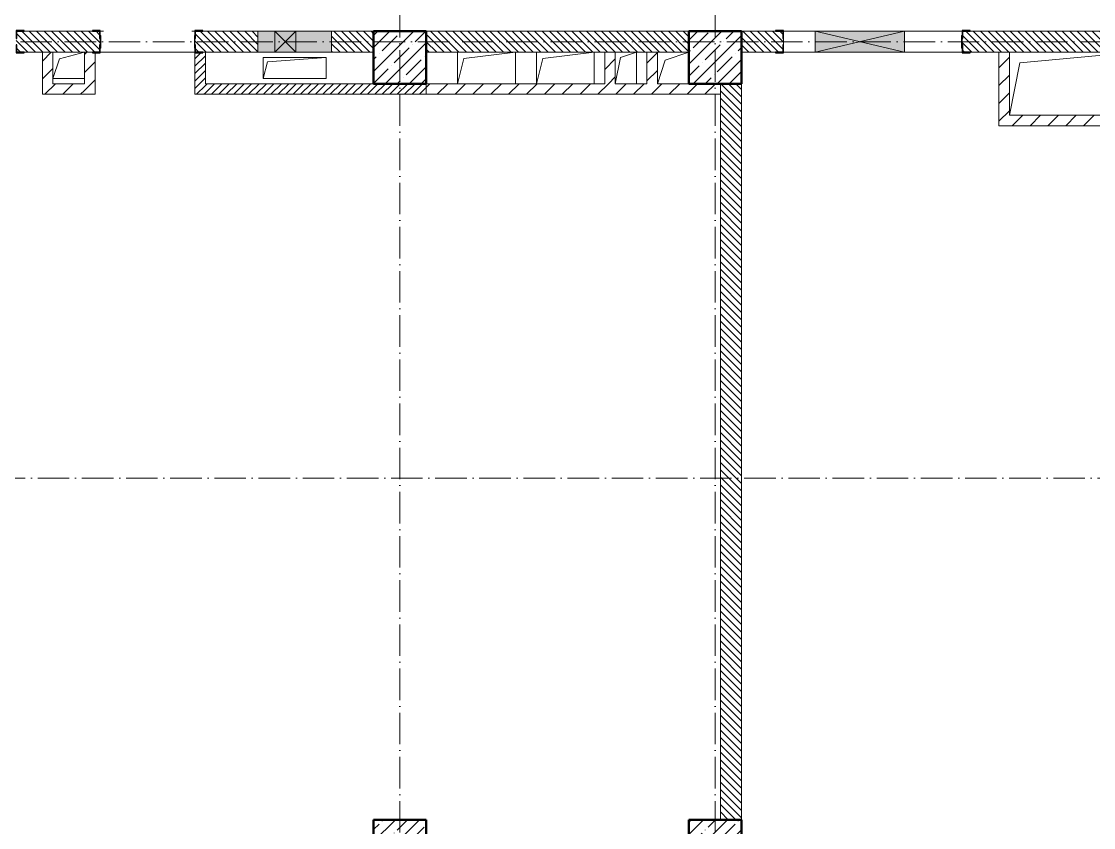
# Model space of a CAD drawing. Header units: millimetres. Extents: x -213536 to 1564669, y -45299 to 942238.
# Drawn here: x 198429 to 208629, y 457522 to 465190 of the extents above; entities that cross this region are included whole.
import ezdxf

# ---------------------------------------------------------------- set-up
doc = ezdxf.new("R2010")
doc.units = ezdxf.units.MM
doc.linetypes.add('50_200_ШТРИХ_1Т_ш5_п1_п1_', pattern=[700, 500, -100, 0, -100])
for name, color, linetype, lineweight in [('A-DETL-GENF-OTLN', 7, 'Continuous', 9), ('A-FLOR-____-OTLN', 7, 'Continuous', 9), ('A-GENM-____-MCUT', 7, 'Continuous', 25), ('A-GENM-____-OTLN', 7, 'Continuous', 9), ('A-GENM-____-OTLN-1', 7, 'Continuous', 25), ('A-GLAZ-____-OTLN', 7, 'Continuous', 9), ('A-WALL-____-MCUT-3', 7, 'Continuous', 9), ('A-WALL-____-PATT-1', 7, 'Continuous', 9), ('A-WALL-FNSH-MCUT-1', 7, 'Continuous', 9), ('I-WALL-____-OTLN', 7, 'Continuous', 9), ('S-COLS-____-MCUT', 7, 'Continuous', 50), ('S-COLS-____-OTLN', 7, 'Continuous', 9), ('S-GRID-____-OTLN-1', 7, '50_200_ШТРИХ_1Т_ш5_п1_п1_', 9)]:
    doc.layers.add(name, color=color, linetype=linetype, lineweight=lineweight)
pattern_1 = [(135, (142429.057, 459015.94), (-35.35534, -35.35534), [])]
pattern_2 = [(45, (142429.06, 459015.94), (-84.85281, 84.85281), [])]
pattern_3 = [(45, (142429.057, 459015.94), (-35.35534, 35.35534), [])]

# ---------------------------------------------------------------- blocks, each defined once
blk = doc.blocks.new('BSC_Колонна _Прямоугольная - 500х500-V57-АР1_План отверстий 3 этажа в осях 1-64_А-ГГ')
at = {"layer": 'S-COLS-____-OTLN'}
h = blk.add_hatch(dxfattribs=at)
h.set_pattern_fill('FP_94', color=256, style=0, pattern_type=2)
h.set_pattern_definition([(45, (-59600, 1668.96), (-114.04925, 114.04925), []), (45, (-59485.95, 1668.96), (-114.04925, 114.04925), [201.613, -40.323, 3.353, -36.97])])
h.paths.add_polyline_path([(-250, -250), (250, -250), (250, 250), (-250, 250)], flags=0)
at = {"layer": 'S-COLS-____-MCUT'}
for p, q in [((250, 250), (-250, 250)), ((-250, 250), (-250, -250)), ((250, -250), (250, 250)), ((-250, -250), (250, -250))]:
    blk.add_line(p, q, dxfattribs=at)
blk = doc.blocks.new('BSC_Колонна _Прямоугольная - 500х500-V59-АР1_План отверстий 3 этажа в осях 1-64_А-ГГ')
at = {"layer": 'S-COLS-____-OTLN'}
h = blk.add_hatch(dxfattribs=at)
h.set_pattern_fill('FP_96', color=256, style=0, pattern_type=2)
h.set_pattern_definition([(45, (-59600, -5831.04), (-114.04925, 114.04925), []), (45, (-59485.95, -5831.04), (-114.04925, 114.04925), [201.613, -40.323, 3.353, -36.97])])
h.paths.add_polyline_path([(-250, -250), (250, -250), (250, 250), (-250, 250)], flags=0)
at = {"layer": 'S-COLS-____-MCUT'}
for p, q in [((250, 250), (-250, 250)), ((-250, 250), (-250, -250)), ((250, -250), (250, 250)), ((-250, -250), (250, -250))]:
    blk.add_line(p, q, dxfattribs=at)
blk = doc.blocks.new('BSC_Колонна _Прямоугольная - 500х500-V110-АР1_План отверстий 3 этажа в осях 1-64_А-ГГ')
at = {"layer": 'S-COLS-____-OTLN'}
h = blk.add_hatch(dxfattribs=at)
h.set_pattern_fill('FP_133', color=256, style=0, pattern_type=2)
h.set_pattern_definition([(45, (-62600, 1668.96), (-114.04925, 114.04925), []), (45, (-62485.95, 1668.96), (-114.04925, 114.04925), [201.613, -40.323, 3.353, -36.97])])
h.paths.add_polyline_path([(-250, -250), (250, -250), (250, 250), (-250, 250), (-250, -177)], flags=0)
at = {"layer": 'S-COLS-____-MCUT'}
for p, q in [((250, 250), (-250, 250)), ((-250, 250), (-250, -250)), ((250, -250), (250, 250)), ((-250, -250), (250, -250))]:
    blk.add_line(p, q, dxfattribs=at)
blk = doc.blocks.new('BSC_Колонна _Прямоугольная - 500х500-V111-АР1_План отверстий 3 этажа в осях 1-64_А-ГГ')
at = {"layer": 'S-COLS-____-OTLN'}
h = blk.add_hatch(dxfattribs=at)
h.set_pattern_fill('FP_134', color=256, style=0, pattern_type=2)
h.set_pattern_definition([(45, (-62600, -5831.04), (-114.04925, 114.04925), []), (45, (-62485.95, -5831.04), (-114.04925, 114.04925), [201.613, -40.323, 3.353, -36.97])])
h.paths.add_polyline_path([(-250, -250), (250, -250), (250, 250), (-250, 250)], flags=0)
at = {"layer": 'S-COLS-____-MCUT'}
for p, q in [((250, 250), (-250, 250)), ((-250, 250), (-250, -250)), ((250, -250), (250, 250)), ((-250, -250), (250, -250))]:
    blk.add_line(p, q, dxfattribs=at)
blk = doc.blocks.new('154_Стойка_СКБ_Уголок - СМ-2480_200-28346303-АР1_План отверстий 3 этажа в осях 1-64_А-ГГ')
at = {"layer": 'A-GENM-____-MCUT'}
for p, q in [((125, 156), (125, 81)), ((200, 156), (125, 156)), ((131, 81), (131, 150)), ((131, 150), (200, 150)), ((200, 150), (200, 156)), ((125, 81), (131, 81)), ((131, 19), (125, 19)), ((125, 19), (125, -56)), ((131, -50), (131, 19)), ((125, -56), (200, -56)), ((200, -50), (131, -50)), ((200, -56), (200, -50))]:
    blk.add_line(p, q, dxfattribs=at)
blk = doc.blocks.new('Стойка_Влож_Полоса боковая - Полоса-28213942-АР1_План отверстий 3 этажа в осях 1-64_А-ГГ')
at = {"layer": 'A-GENM-____-OTLN'}
for p, q in [((-5, 60), (0, 60)), ((-5, -60), (-5, 60)), ((0, 31), (0, -31)), ((0, -60), (-5, -60))]:
    blk.add_line(p, q, dxfattribs=at)
blk = doc.blocks.new('Фахверк_СКБ_Уголок - 200_3960-28268576-АР1_План отверстий 3 этажа в осях 1-64_А-ГГ')
at = {"layer": 'A-GENM-____-MCUT'}
for p, q in [((200, 156), (125, 156)), ((125, 156), (125, 81)), ((131, 81), (131, 150)), ((131, 150), (200, 150)), ((200, 150), (200, 156)), ((125, 81), (131, 81)), ((131, 19), (125, 19)), ((125, 19), (125, -56)), ((131, -50), (131, 19)), ((125, -56), (200, -56)), ((200, -50), (131, -50)), ((200, -56), (200, -50))]:
    blk.add_line(p, q, dxfattribs=at)
blk = doc.blocks.new('AR_Отверстие Ниша - Лючок-36918090-АР1_План отверстий 3 этажа в осях 1-64_А-ГГ')
at = {"layer": 'A-GLAZ-____-OTLN'}
h = blk.add_hatch(color=256, dxfattribs=at)
h.paths.add_polyline_path([(287, 100), (190, 100), (190, -100), (350, -100), (350, 100)], flags=0)
h.paths.add_polyline_path([(-350, 100), (-350, -100), (-10, -100), (-10, 100)], flags=0)
for p, q in [((-10, 100), (-350, 100)), ((-350, 100), (-350, -100)), ((350, 100), (190, 100)), ((350, -100), (350, 100)), ((-350, -100), (-10, -100)), ((190, -100), (350, -100))]:
    blk.add_line(p, q, dxfattribs=at)
blk = doc.blocks.new('AR_Отверстие прямоугольное _в стене_ - AR_Отверстие прямоугольное _в стене__ВК-32401325-АР1_План отверстий 3 этажа в осях 1-64_А-ГГ')
at = {"layer": 'A-GLAZ-____-OTLN'}
blk.add_hatch(color=256, dxfattribs=at).paths.add_polyline_path([(100, 100), (-100, 100), (-100, -100), (100, -100), (100, 87)], flags=0)
at = {"layer": 'A-DETL-GENF-OTLN'}
for p, q in [((-100, -100), (-100, 100)), ((-100, 100), (100, 100)), ((100, 100), (-100, -100)), ((-100, 100), (100, -100)), ((100, 100), (-100, 100)), ((-100, 100), (-100, -100)), ((100, 100), (100, -100)), ((100, -100), (100, 100)), ((100, -100), (-100, -100)), ((-100, -100), (100, -100))]:
    blk.add_line(p, q, dxfattribs=at)
blk = doc.blocks.new('AR_Отверстие прямоугольное _в плите_ - AR_Отверстие прямоугольное _в плите_-30459197-АР1_План отверстий 3 этажа в осях 1-64_А-ГГ')
at = {"layer": 'A-GENM-____-OTLN'}
for p, q in [((300, 100), (-300, 100)), ((-300, 100), (-300, -100)), ((-300, -100), (-260, 60)), ((-260, 60), (300, 100)), ((300, -100), (300, 100)), ((-300, -100), (300, -100))]:
    blk.add_line(p, q, dxfattribs=at)
blk = doc.blocks.new('AR_Отверстие прямоугольное _в плите_ - AR_Отверстие прямоугольное _в плите_-V192-АР1_План отверстий 3 этажа в осях 1-64_А-ГГ')
at = {"layer": 'A-GENM-____-OTLN'}
for p, q in [((-50, 100), (100, 150)), ((100, -150), (100, 150)), ((-100, -150), (-50, 100))]:
    blk.add_line(p, q, dxfattribs=at)
blk = doc.blocks.new('AR_Отверстие прямоугольное _в плите_ - AR_Отверстие прямоугольное _в плите_-30459338-АР1_План отверстий 3 этажа в осях 1-64_А-ГГ')
at = {"layer": 'A-GENM-____-OTLN'}
for p, q in [((-75, 75), (150, 150)), ((-150, -150), (-75, 75))]:
    blk.add_line(p, q, dxfattribs=at)
blk = doc.blocks.new('AR_Отверстие прямоугольное _в плите_ - AR_Отверстие прямоугольное _в плите_-V197-АР1_План отверстий 3 этажа в осях 1-64_А-ГГ')
at = {"layer": 'A-GENM-____-OTLN'}
for p, q in [((-88, 63), (150, 125)), ((-150, -125), (-88, 63)), ((-150, -125), (150, -125))]:
    blk.add_line(p, q, dxfattribs=at)
blk = doc.blocks.new('AR_Отверстие прямоугольное _в плите_ - AR_Отверстие прямоугольное _в плите_-30552596-АР1_План отверстий 3 этажа в осях 1-64_А-ГГ')
at = {"layer": 'A-GENM-____-OTLN'}
for p, q in [((-275, 150), (-275, -150)), ((-215, 90), (275, 150)), ((275, -150), (275, 150)), ((-275, -150), (-215, 90))]:
    blk.add_line(p, q, dxfattribs=at)
blk = doc.blocks.new('AR_Отверстие прямоугольное _в плите_ - AR_Отверстие прямоугольное _в плите_-V205-АР1_План отверстий 3 этажа в осях 1-64_А-ГГ')
at = {"layer": 'A-GENM-____-OTLN'}
for p, q in [((-500, 200), (600, 300)), ((600, -300), (600, 300)), ((-600, -300), (-500, 200))]:
    blk.add_line(p, q, dxfattribs=at)
blk = doc.blocks.new('AR_Отверстие прямоугольное _в стене_ - AR_Отверстие прямоугольное _в стене__ОВ-36927705-АР1_План отверстий 3 этажа в осях 1-64_А-ГГ')
at = {"layer": 'A-GLAZ-____-OTLN'}
blk.add_hatch(color=256, dxfattribs=at).paths.add_polyline_path([(-425, 100), (-425, -100), (425, -100), (425, 100)], flags=0)
at = {"layer": 'A-DETL-GENF-OTLN'}
for p, q in [((-425, -100), (-425, 100)), ((-425, 100), (425, 100)), ((425, 100), (-425, -100)), ((-425, 100), (425, -100)), ((425, 100), (-425, 100)), ((-425, 100), (-425, -100)), ((425, 100), (425, -100)), ((425, -100), (425, 100)), ((425, -100), (-425, -100)), ((-425, -100), (425, -100))]:
    blk.add_line(p, q, dxfattribs=at)

msp = doc.modelspace()

# ---------------------------------------------------------------- hatches: boundary and pattern name
at = {"layer": 'A-WALL-____-PATT-1'}
h = msp.add_hatch(dxfattribs=at)
h.set_pattern_fill('FP_6', color=256, style=0, pattern_type=2)
h.set_pattern_definition(pattern_1)
h.paths.add_polyline_path([(201779.1, 464897), (201779.1, 465097), (201379.1, 465097), (201379.1, 464897)], flags=0)
h.paths.add_polyline_path([(198454.1, 464897), (199173.1, 464897), (199173.1, 464966), (199179.1, 464966), (199179.1, 465028), (199173.1, 465028), (199173.1, 465097), (198385.1, 465097), (198385.1, 465028), (198379.1, 465028), (198379.1, 464966), (198385.1, 464966), (198385.1, 464897)], flags=0)
h.paths.add_polyline_path([(200679.1, 464897), (200679.1, 465097), (200085.1, 465097), (200085.1, 465028), (200079.1, 465028), (200079.1, 464966), (200085.1, 464966), (200085.1, 464897), (200154.1, 464897)], flags=0)
h.paths.add_polyline_path([(196673.1, 464897), (196673.1, 464966), (196679.1, 464966), (196679.1, 465028), (196673.1, 465028), (196673.1, 465097), (196279.1, 465097), (196279.1, 464897), (196604.1, 464897)], flags=0)
h = msp.add_hatch(dxfattribs=at)
h.set_pattern_fill('FP_6', color=256, style=0, pattern_type=2)
h.set_pattern_definition(pattern_1)
h.paths.add_polyline_path([(204779.1, 464897), (204779.1, 465097), (202279.1, 465097), (202279.1, 464897), (204276.6, 464897)], flags=0)
h = msp.add_hatch(dxfattribs=at)
h.set_pattern_fill('FP_6', color=256, style=0, pattern_type=2)
h.set_pattern_definition(pattern_1)
h.paths.add_polyline_path([(210679.1, 464897), (210779.1, 464897), (210779.1, 465097), (210679.1, 465097), (210679.1, 464902.9)], flags=0)
h.paths.add_polyline_path([(210179.1, 464897), (210179.1, 465097), (207385.1, 465096.6), (207385.1, 465028), (207379.1, 465028), (207379.1, 464966), (207385.1, 464966), (207385.1, 464897), (209579, 464897)], flags=0)
h.paths.add_polyline_path([(205604.1, 464897), (205673.1, 464897), (205673.1, 464966), (205679.1, 464966), (205679.1, 465028), (205673.1, 465028), (205673.1, 465097), (205279.1, 465097), (205279.1, 464897)], flags=0)
h = msp.add_hatch(dxfattribs=at)
h.set_pattern_fill('FP_4', color=256, style=0, pattern_type=2)
h.set_pattern_definition(pattern_2)
h.paths.add_polyline_path([(198729.1, 464597), (198729.1, 464897), (198629.1, 464897), (198629.1, 464597)], flags=0)
h = msp.add_hatch(dxfattribs=at)
h.set_pattern_fill('FP_4', color=256, style=0, pattern_type=2)
h.set_pattern_definition(pattern_2)
h.paths.add_polyline_path([(199129.1, 464497), (199129.1, 464891), (199104.1, 464891), (199104.1, 464897), (199029.1, 464897), (199029.1, 464497)], flags=0)
h = msp.add_hatch(dxfattribs=at)
h.set_pattern_fill('FP_5', color=256, style=0, pattern_type=2)
h.set_pattern_definition(pattern_3)
h.paths.add_polyline_path([(200179.1, 464497), (200179.1, 464897), (200154.1, 464897), (200154.1, 464891), (200079.1, 464891), (200079.1, 464497)], flags=0)
h = msp.add_hatch(dxfattribs=at)
h.set_pattern_fill('FP_4', color=256, style=0, pattern_type=2)
h.set_pattern_definition(pattern_2)
h.paths.add_polyline_path([(204079.1, 464597), (204079.1, 464897), (203979.1, 464897), (203979.1, 464597)], flags=0)
h = msp.add_hatch(dxfattribs=at)
h.set_pattern_fill('FP_4', color=256, style=0, pattern_type=2)
h.set_pattern_definition(pattern_2)
h.paths.add_polyline_path([(204479.1, 464597), (204479.1, 464897), (204379.1, 464897), (204379.1, 464597)], flags=0)
h = msp.add_hatch(dxfattribs=at)
h.set_pattern_fill('FP_4', color=256, style=0, pattern_type=2)
h.set_pattern_definition(pattern_2)
h.paths.add_polyline_path([(207829.1, 464197), (207829.1, 464897), (207729.1, 464897), (207729.1, 464197)], flags=0)
h = msp.add_hatch(dxfattribs=at)
h.set_pattern_fill('FP_4', color=256, style=0, pattern_type=2)
h.set_pattern_definition(pattern_2)
h.paths.add_polyline_path([(199029.1, 464497), (199029.1, 464597), (198629.1, 464597), (198629.1, 464497), (198974.2, 464497)], flags=0)
h = msp.add_hatch(dxfattribs=at)
h.set_pattern_fill('FP_5', color=256, style=0, pattern_type=2)
h.set_pattern_definition(pattern_3)
h.paths.add_polyline_path([(200179.1, 464497), (202279.1, 464497), (202279.1, 464597), (200179.1, 464597)], flags=0)
h = msp.add_hatch(dxfattribs=at)
h.set_pattern_fill('FP_4', color=256, style=0, pattern_type=2)
h.set_pattern_definition(pattern_2)
h.paths.add_polyline_path([(205079.1, 464497), (205079.1, 464597), (202279.1, 464597), (202279.1, 464497), (204276.6, 464497)], flags=0)
h = msp.add_hatch(dxfattribs=at)
h.set_pattern_fill('FP_6', color=256, style=0, pattern_type=2)
h.set_pattern_definition(pattern_1)
h.paths.add_polyline_path([(205279.1, 457597), (205279.1, 464597), (205079.1, 464597), (205079.1, 457597), (205160.4, 457597)], flags=0)
h = msp.add_hatch(dxfattribs=at)
h.set_pattern_fill('FP_4', color=256, style=0, pattern_type=2)
h.set_pattern_definition(pattern_2)
h.paths.add_polyline_path([(207829.1, 464197), (209279.1, 464197), (209279.1, 464200), (209326.1, 464200), (209326.1, 464294), (209279.1, 464294), (209279.1, 464297), (207829.1, 464297), (207829.1, 464200)], flags=0)
h.paths.add_polyline_path([(211279.1, 464197), (211279.1, 464297), (209779.1, 464297), (209779.1, 464197)], flags=0)

# ---------------------------------------------------------------- linework, layer by layer
at = {"layer": 'A-FLOR-____-OTLN'}
for p, q in [((200729.1, 464847), (201329.1, 464847)), ((200729.1, 464647), (200729.1, 464847)), ((201329.1, 464847), (201329.1, 464647)), ((202579.1, 464597), (202579.1, 464897)), ((203129.1, 464897), (203129.1, 464597)), ((203329.1, 464597), (203329.1, 464897)), ((203879.1, 464897), (203879.1, 464597)), ((204279.1, 464897), (204279.1, 464597)), ((199029.1, 464647), (198729.1, 464647)), ((201329.1, 464647), (200729.1, 464647))]:
    msp.add_line(p, q, dxfattribs=at)
at = {"layer": 'A-WALL-____-MCUT-3'}
for p, q in [((199104.1, 465097), (198454.1, 465097)), ((200679.1, 465097), (200154.1, 465097)), ((201779.1, 465097), (201379.1, 465097)), ((204779.1, 465097), (202279.1, 465097)), ((205604.1, 465097), (205279.1, 465097)), ((205679.1, 464966), (205679.1, 465028)), ((210179.1, 465097), (207454.1, 465097)), ((198454.1, 464897), (199104.1, 464897)), ((200154.1, 464897), (200679.1, 464897)), ((201379.1, 464897), (201779.1, 464897)), ((202279.1, 464897), (204779.1, 464897)), ((205279.1, 464897), (205604.1, 464897)), ((207454.1, 464897), (210179.1, 464897)), ((205079.1, 464597), (205079.1, 457597)), ((205279.1, 457597), (205279.1, 464597))]:
    msp.add_line(p, q, dxfattribs=at)
at = {"layer": 'A-WALL-FNSH-MCUT-1'}
for p, q in [((198629.1, 464897), (198629.1, 464497)), ((198729.1, 464597), (198729.1, 464897)), ((199029.1, 464897), (199029.1, 464597)), ((199129.1, 464497), (199129.1, 464891)), ((200079.1, 464891), (200079.1, 464497)), ((200179.1, 464597), (200179.1, 464897)), ((203979.1, 464897), (203979.1, 464597)), ((204079.1, 464597), (204079.1, 464897)), ((204379.1, 464897), (204379.1, 464597)), ((204479.1, 464597), (204479.1, 464897)), ((207729.1, 464897), (207729.1, 464197)), ((207829.1, 464297), (207829.1, 464897)), ((199029.1, 464597), (198729.1, 464597)), ((201779.1, 464597), (200179.1, 464597)), ((202279.1, 464497), (202279.1, 464597)), ((203979.1, 464597), (202279.1, 464597)), ((204379.1, 464597), (204079.1, 464597)), ((204779.1, 464597), (204479.1, 464597)), ((198629.1, 464497), (199129.1, 464497)), ((200079.1, 464497), (205079.1, 464497)), ((209279.1, 464297), (207829.1, 464297)), ((207729.1, 464197), (209279.1, 464197))]:
    msp.add_line(p, q, dxfattribs=at)
at = {"layer": 'I-WALL-____-OTLN'}
for p, q in [((199179.1, 465097), (199209.1, 465097)), ((200049.1, 465097), (200079.1, 465097)), ((205679.1, 465097), (205979.1, 465097)), ((206829.1, 465097), (207379.1, 465097)), ((200079.1, 464897), (199179.1, 464897)), ((205979.1, 464897), (205679.1, 464897)), ((207379.1, 464897), (206829.1, 464897))]:
    msp.add_line(p, q, dxfattribs=at)
at = {"layer": 'S-GRID-____-OTLN-1', "color": 251, "ltscale": 0.6, "true_color": 0x636466}
for p, q in [((202029.1, 454533.3), (202029.1, 469166.5)), ((205029.1, 454533.3), (205029.1, 469166.5)), ((232747.8, 464997), (137760.3, 464997)), ((246355.5, 460847), (137760.3, 460847))]:
    msp.add_line(p, q, dxfattribs=at)

# ---------------------------------------------------------------- block references
at = {"layer": 'A-GENM-____-OTLN', "rotation": 180}
msp.add_blockref('Стойка_Влож_Полоса боковая - Полоса-28213942-АР1_План отверстий 3 этажа в осях 1-64_А-ГГ', (199179.1, 464997), dxfattribs=at)
at = {"layer": 'A-GENM-____-OTLN'}
for name, p in [('Стойка_Влож_Полоса боковая - Полоса-28213942-АР1_План отверстий 3 этажа в осях 1-64_А-ГГ', (200079.1, 464997)), ('Стойка_Влож_Полоса боковая - Полоса-28213942-АР1_План отверстий 3 этажа в осях 1-64_А-ГГ', (207379.1, 464997)), ('AR_Отверстие прямоугольное _в плите_ - AR_Отверстие прямоугольное _в плите_-V197-АР1_План отверстий 3 этажа в осях 1-64_А-ГГ', (198879.1, 464772)), ('AR_Отверстие прямоугольное _в плите_ - AR_Отверстие прямоугольное _в плите_-30459197-АР1_План отверстий 3 этажа в осях 1-64_А-ГГ', (201029.1, 464747)), ('AR_Отверстие прямоугольное _в плите_ - AR_Отверстие прямоугольное _в плите_-30552596-АР1_План отверстий 3 этажа в осях 1-64_А-ГГ', (202854.1, 464747)), ('AR_Отверстие прямоугольное _в плите_ - AR_Отверстие прямоугольное _в плите_-30552596-АР1_План отверстий 3 этажа в осях 1-64_А-ГГ', (203604.1, 464747)), ('AR_Отверстие прямоугольное _в плите_ - AR_Отверстие прямоугольное _в плите_-V192-АР1_План отверстий 3 этажа в осях 1-64_А-ГГ', (204179.1, 464747)), ('AR_Отверстие прямоугольное _в плите_ - AR_Отверстие прямоугольное _в плите_-30459338-АР1_План отверстий 3 этажа в осях 1-64_А-ГГ', (204629.1, 464747)), ('AR_Отверстие прямоугольное _в плите_ - AR_Отверстие прямоугольное _в плите_-V205-АР1_План отверстий 3 этажа в осях 1-64_А-ГГ', (208429.1, 464597))]:
    msp.add_blockref(name, p, dxfattribs=at)
at = {"layer": 'A-GENM-____-OTLN-1'}
for p in [(198254.1, 464947), (199954.1, 464947), (207254.1, 464947)]:
    msp.add_blockref('154_Стойка_СКБ_Уголок - СМ-2480_200-28346303-АР1_План отверстий 3 этажа в осях 1-64_А-ГГ', p, dxfattribs=at)
at = {"layer": 'A-GENM-____-OTLN-1', "rotation": 180}
for name, p in [('154_Стойка_СКБ_Уголок - СМ-2480_200-28346303-АР1_План отверстий 3 этажа в осях 1-64_А-ГГ', (199304.1, 465047)), ('Фахверк_СКБ_Уголок - 200_3960-28268576-АР1_План отверстий 3 этажа в осях 1-64_А-ГГ', (205804.1, 465047))]:
    msp.add_blockref(name, p, dxfattribs=at)
at = {"layer": 'A-GLAZ-____-OTLN', "rotation": 180}
for name, p in [('AR_Отверстие Ниша - Лючок-36918090-АР1_План отверстий 3 этажа в осях 1-64_А-ГГ', (201029.1, 464997)), ('AR_Отверстие прямоугольное _в стене_ - AR_Отверстие прямоугольное _в стене__ВК-32401325-АР1_План отверстий 3 этажа в осях 1-64_А-ГГ', (200939.1, 464997)), ('AR_Отверстие прямоугольное _в стене_ - AR_Отверстие прямоугольное _в стене__ОВ-36927705-АР1_План отверстий 3 этажа в осях 1-64_А-ГГ', (206404.1, 464997))]:
    msp.add_blockref(name, p, dxfattribs=at)
at = {"layer": 'S-COLS-____-OTLN'}
for name, p in [('BSC_Колонна _Прямоугольная - 500х500-V59-АР1_План отверстий 3 этажа в осях 1-64_А-ГГ', (202029.1, 464847)), ('BSC_Колонна _Прямоугольная - 500х500-V111-АР1_План отверстий 3 этажа в осях 1-64_А-ГГ', (205029.1, 464847)), ('BSC_Колонна _Прямоугольная - 500х500-V57-АР1_План отверстий 3 этажа в осях 1-64_А-ГГ', (202029.1, 457347)), ('BSC_Колонна _Прямоугольная - 500х500-V110-АР1_План отверстий 3 этажа в осях 1-64_А-ГГ', (205029.1, 457347))]:
    msp.add_blockref(name, p, dxfattribs=at)

doc.saveas('drawing.dxf')
